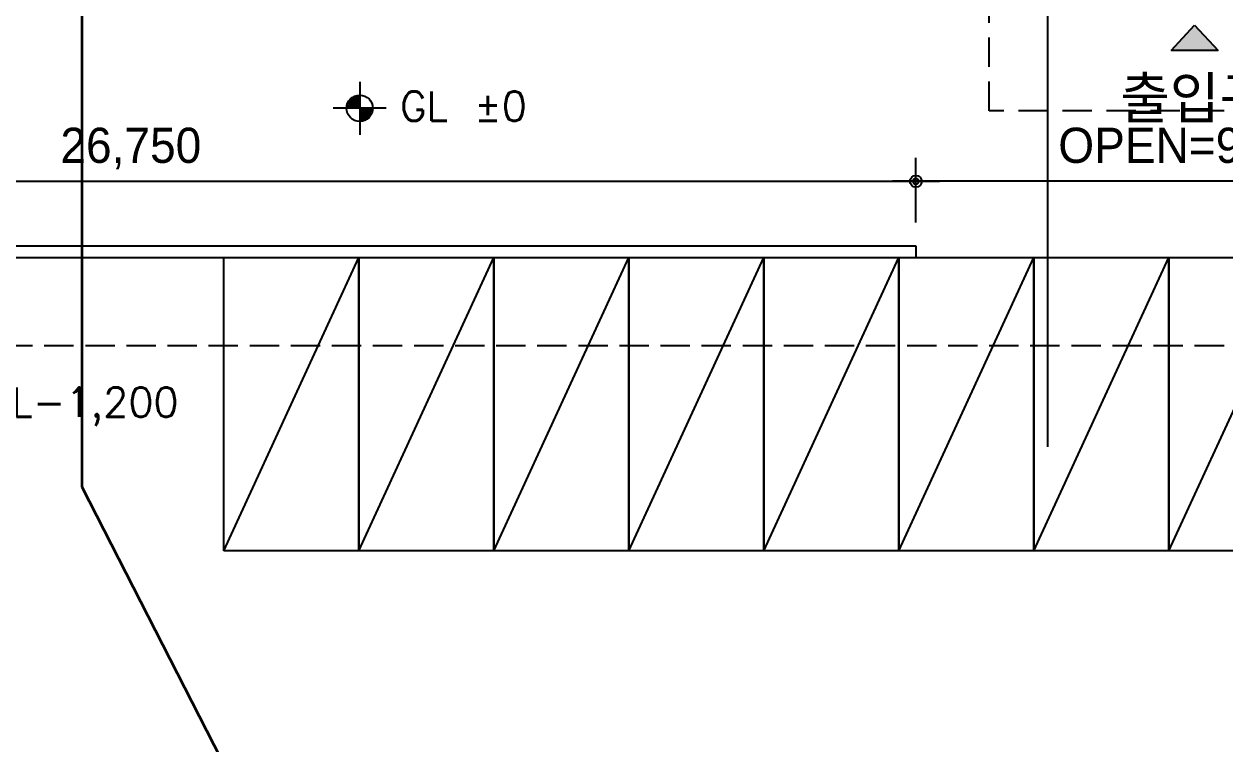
# Model space of a CAD drawing. Header units: millimetres. Extents: x 10462777 to 22643323, y 453826 to 1389191.
# Drawn here: x 11243686 to 11264148, y 558342 to 570615 of the extents above; entities that cross this region are included whole.
import ezdxf
from ezdxf.enums import TextEntityAlignment as Align

# ---------------------------------------------------------------- set-up
doc = ezdxf.new("R2010")
doc.units = ezdxf.units.MM
doc.header["$LTSCALE"] = 200
doc.header["$MEASUREMENT"] = 0
doc.linetypes.add('DASH', pattern=[0.35, 0.25, -0.1])
doc.linetypes.add('HIDDEN', pattern=[3.75, 2.5, -1.25])
doc.layers.get('0').update_dxf_attribs({"linetype": 'CONTINUOUS'})
for name, color, linetype in [('253', 253, 'CONTINUOUS'), ('CEN', 1, 'CONTINUOUS'), ('DIM', 4, 'CONTINUOUS'), ('E1', 4, 'CONTINUOUS'), ('ELE6', 7, 'CONTINUOUS'), ('lead', 7, 'CONTINUOUS'), ('panel', 4, 'CONTINUOUS'), ('park', 8, 'CONTINUOUS'), ('RXSYMBOL', 7, 'CONTINUOUS'), ('TEXT', 7, 'CONTINUOUS'), ('up', 7, 'HIDDEN')]:
    doc.layers.add(name, color=color, linetype=linetype)
doc.styles.add('a1', font='txt.shx ', dxfattribs={"height": 300, "bigfont": ' whgtxt.shx'})
doc.styles.add('HY울릉도L', font='txt.shx ', dxfattribs={"bigfont": ' whgtxt.shx'})
doc.styles.add('HY울릉도M', font='')
doc.styles.get('HY울릉도M').set_extended_font_data('HY울릉도M')

# ---------------------------------------------------------------- blocks, each defined once
blk = doc.blocks.new('DIMDOT')
at = {"color": 4}
blk.add_line((-2, 0), (2, 0), dxfattribs=at)
at = {"color": 7}
for radius in [0.5, 0.25]:
    blk.add_circle((0, 0), radius, dxfattribs=at)

msp = doc.modelspace()

# ---------------------------------------------------------------- hatches: boundary and pattern name
at = {"layer": 'panel'}
msp.add_hatch(color=256, dxfattribs=at).paths.add_polyline_path([(11263631.32522, 570596.20761), (11263231.4096, 570164.14451), (11264031.24085, 570164.14451)])

# ---------------------------------------------------------------- linework, layer by layer
at = {"color": 30, "lineweight": 35, "ltscale": 10}
for p, q in [((11244671.34896, 577830.73852), (11244671.34896, 562722.99992)), ((11244671.34896, 562722.99992), (11248416.35668, 555404.43609))]:
    msp.add_line(p, q, dxfattribs=at)
at = {"layer": '253'}
for p, q in [((11247091.9773, 561631.90697), (11249391.9773, 566631.90697)), ((11249391.9773, 561631.90697), (11251691.9773, 566631.90697)), ((11251691.9773, 561631.90697), (11253991.9773, 566631.90697)), ((11253991.9773, 561631.90697), (11256291.9773, 566631.90697)), ((11253991.9773, 561631.90697), (11256291.9773, 566631.90697)), ((11256291.9773, 561631.90697), (11258591.9773, 566631.90697)), ((11258591.9773, 561631.90697), (11260891.9773, 566631.90697)), ((11260891.9773, 561631.90697), (11263191.9773, 566631.90697)), ((11263191.9773, 561631.90697), (11265491.9773, 566631.90697))]:
    msp.add_line(p, q, dxfattribs=at)
at = {"layer": 'CEN'}
msp.add_line((11261131.32522, 563405.45694), (11261131.32522, 616763.38492), dxfattribs=at)
at = {"layer": 'DIM', "color": 7}
for p, q in [((11258881.32522, 567233.38492), (11258881.32522, 568333.38492)), ((11258881.32522, 567233.38492), (11258881.32522, 568333.38492)), ((11232331.32522, 567933.38492), (11258681.32522, 567933.38492)), ((11268181.32522, 567933.38492), (11259081.32522, 567933.38492))]:
    msp.add_line(p, q, dxfattribs=at)
at = {"layer": 'E1'}
for p, q in [((11263231.4096, 570164.14451), (11263631.32522, 570596.20761)), ((11263631.32522, 570596.20761), (11264031.24085, 570164.14451)), ((11263631.32522, 570596.20761), (11264031.24085, 570164.14451)), ((11264031.24085, 570164.14451), (11263231.4096, 570164.14451)), ((11264031.24085, 570164.14451), (11263231.4096, 570164.14451))]:
    msp.add_line(p, q, dxfattribs=at)
at = {"layer": 'ELE6', "ltscale": 10}
for p, q in [((11232131.32522, 566833.38492), (11258881.32522, 566833.38492)), ((11258881.32522, 566833.38492), (11258881.32522, 566633.38492)), ((11232131.32522, 566633.38492), (11258881.32522, 566633.38492))]:
    msp.add_line(p, q, dxfattribs=at)
at = {"layer": 'lead', "color": 4, "linetype": 'DASH', "ltscale": 10}
msp.add_line((11232131.32522, 565133.38492), (11355246.32538, 565133.38492), dxfattribs=at)
at = {"layer": 'park'}
for p, q in [((11247091.9773, 561631.90697), (11247091.9773, 566631.90697)), ((11247091.9773, 566631.90697), (11249391.9773, 566631.90697)), ((11249391.9773, 566631.90697), (11249391.9773, 561631.90697)), ((11249391.9773, 561631.90697), (11249391.9773, 566631.90697)), ((11249391.9773, 566631.90697), (11251691.9773, 566631.90697)), ((11251691.9773, 566631.90697), (11251691.9773, 561631.90697)), ((11251691.9773, 561631.90697), (11251691.9773, 566631.90697)), ((11251691.9773, 566631.90697), (11253991.9773, 566631.90697)), ((11253991.9773, 566631.90697), (11253991.9773, 561631.90697)), ((11253991.9773, 561631.90697), (11253991.9773, 566631.90697)), ((11253991.9773, 566631.90697), (11256291.9773, 566631.90697)), ((11253991.9773, 561631.90697), (11253991.9773, 566631.90697)), ((11253991.9773, 566631.90697), (11256291.9773, 566631.90697)), ((11256291.9773, 566631.90697), (11256291.9773, 561631.90697)), ((11256291.9773, 566631.90697), (11256291.9773, 561631.90697)), ((11256291.9773, 561631.90697), (11256291.9773, 566631.90697)), ((11256291.9773, 566631.90697), (11258591.9773, 566631.90697)), ((11258591.9773, 566631.90697), (11258591.9773, 561631.90697)), ((11258591.9773, 561631.90697), (11258591.9773, 566631.90697)), ((11258591.9773, 566631.90697), (11260891.9773, 566631.90697)), ((11260891.9773, 566631.90697), (11260891.9773, 561631.90697)), ((11260891.9773, 561631.90697), (11260891.9773, 566631.90697)), ((11260891.9773, 566631.90697), (11263191.9773, 566631.90697)), ((11263191.9773, 566631.90697), (11263191.9773, 561631.90697)), ((11263191.9773, 561631.90697), (11263191.9773, 566631.90697)), ((11263191.9773, 566631.90697), (11265491.9773, 566631.90697)), ((11249391.9773, 561631.90697), (11247091.9773, 561631.90697)), ((11251691.9773, 561631.90697), (11249391.9773, 561631.90697)), ((11253991.9773, 561631.90697), (11251691.9773, 561631.90697)), ((11256291.9773, 561631.90697), (11253991.9773, 561631.90697)), ((11256291.9773, 561631.90697), (11253991.9773, 561631.90697)), ((11258591.9773, 561631.90697), (11256291.9773, 561631.90697)), ((11260891.9773, 561631.90697), (11258591.9773, 561631.90697)), ((11263191.9773, 561631.90697), (11260891.9773, 561631.90697)), ((11265491.9773, 561631.90697), (11263191.9773, 561631.90697))]:
    msp.add_line(p, q, dxfattribs=at)
at = {"layer": 'RXSYMBOL'}
for p, q in [((11249405.10184, 569628.2231), (11249405.10184, 568728.2231)), ((11249855.10184, 569178.2231), (11248955.10184, 569178.2231))]:
    msp.add_line(p, q, dxfattribs=at)
msp.add_circle((11249405.10184, 569178.2231), 225, dxfattribs=at)
for points in [[(11249405.10184, 569178.2231), (11249405.10184, 569403.2231), (11249180.10184, 569178.2231), (11249246.00281, 569337.32213)], [(11249405.10184, 569178.2231), (11249405.10184, 568953.2231), (11249630.10184, 569178.2231), (11249564.20087, 569019.12408)]]:
    msp.add_solid(points, dxfattribs=at)
at = {"layer": 'up'}
for p, q in [((11260131.32522, 569133.38492), (11260131.32522, 571770.88492)), ((11267131.32522, 569133.38492), (11260131.32522, 569133.38492))]:
    msp.add_line(p, q, dxfattribs=at)

# ---------------------------------------------------------------- block references
at = {"layer": 'DIM', "color": 7, "xscale": 200, "yscale": 200, "zscale": 200, "rotation": 180}
msp.add_blockref('DIMDOT', (11258881.32522, 567933.38492), dxfattribs=at)
at = {"layer": 'DIM', "color": 7, "xscale": 200, "yscale": 200, "zscale": 200}
msp.add_blockref('DIMDOT', (11258881.32522, 567933.38492), dxfattribs=at)

# ---------------------------------------------------------------- texts
at = {"layer": 'DIM', "color": 3, "char_height": 600, "attachment_point": 5, "style": 'HY울릉도M'}
for s, insert in [('\\A1;26,750', (11245506.32522, 568491.30769)), ('\\A1;OPEN=9,500', (11263631.32522, 568491.70715))]:
    msp.add_mtext(s, dxfattribs=dict(at, insert=insert))
at = {"layer": 'TEXT', "style": 'HY울릉도L'}
msp.add_text('출입구', height=800, dxfattribs=at).set_placement((11263631.32522, 569364.14451), align=Align.MIDDLE)
at = {"layer": 'TEXT', "style": 'a1'}
for s, p in [('GL %%P0', (11250095.2894, 568963.88929)), ('GL-1,200', (11243021.51279, 563919.0511))]:
    msp.add_text(s, height=499.782703, dxfattribs=at).set_placement(p)

doc.saveas('drawing.dxf')
